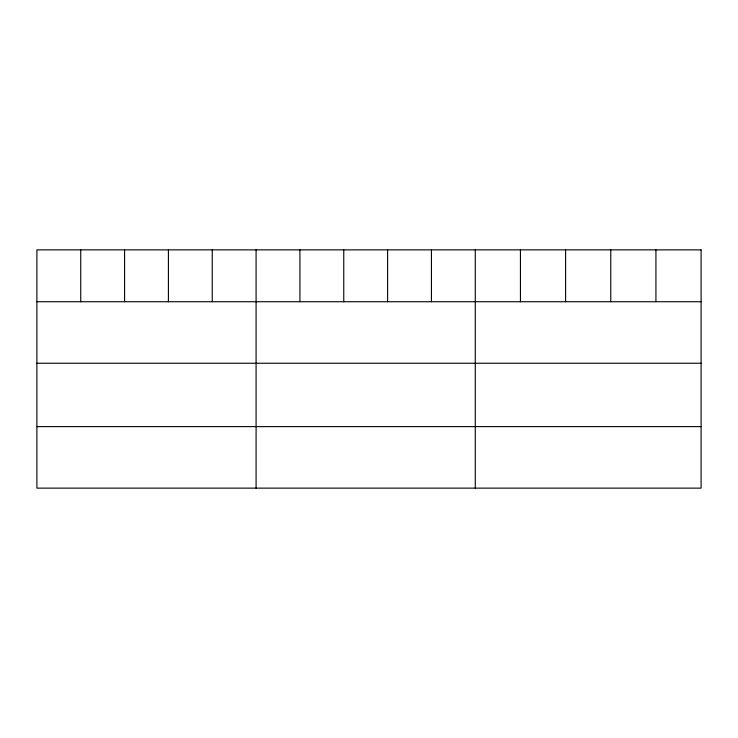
<?xml version="1.0" encoding="UTF-8"?>
<svg xmlns="http://www.w3.org/2000/svg" width="738" height="738" viewBox="0 0 738 738"><rect width="100%" height="100%" fill="white"/><g stroke="black" fill="none" stroke-linecap="round" stroke-linejoin="round"><path stroke-width="1.11" d="M36.9 301.731L701.1 301.731M36.9 363.244L701.1 363.244M36.9 426.619L701.1 426.619M655.934 249.868L655.934 301.731M610.769 249.868L610.769 301.731M565.603 249.868L565.603 301.731M520.438 249.868L520.438 301.731M475.272 249.868L475.272 488.132M431.435 249.868L431.435 301.731M387.598 249.868L387.598 301.731M343.76 249.868L343.76 301.731M299.923 249.868L299.923 301.731M256.086 249.868L256.086 488.132M212.249 249.868L212.249 301.731M168.412 249.868L168.412 301.731M124.574 249.868L124.574 301.731M80.737 249.868L80.737 301.731M701.1 249.868L36.9 249.868L36.9 488.132L701.1 488.132L701.1 249.868"/></g></svg>
